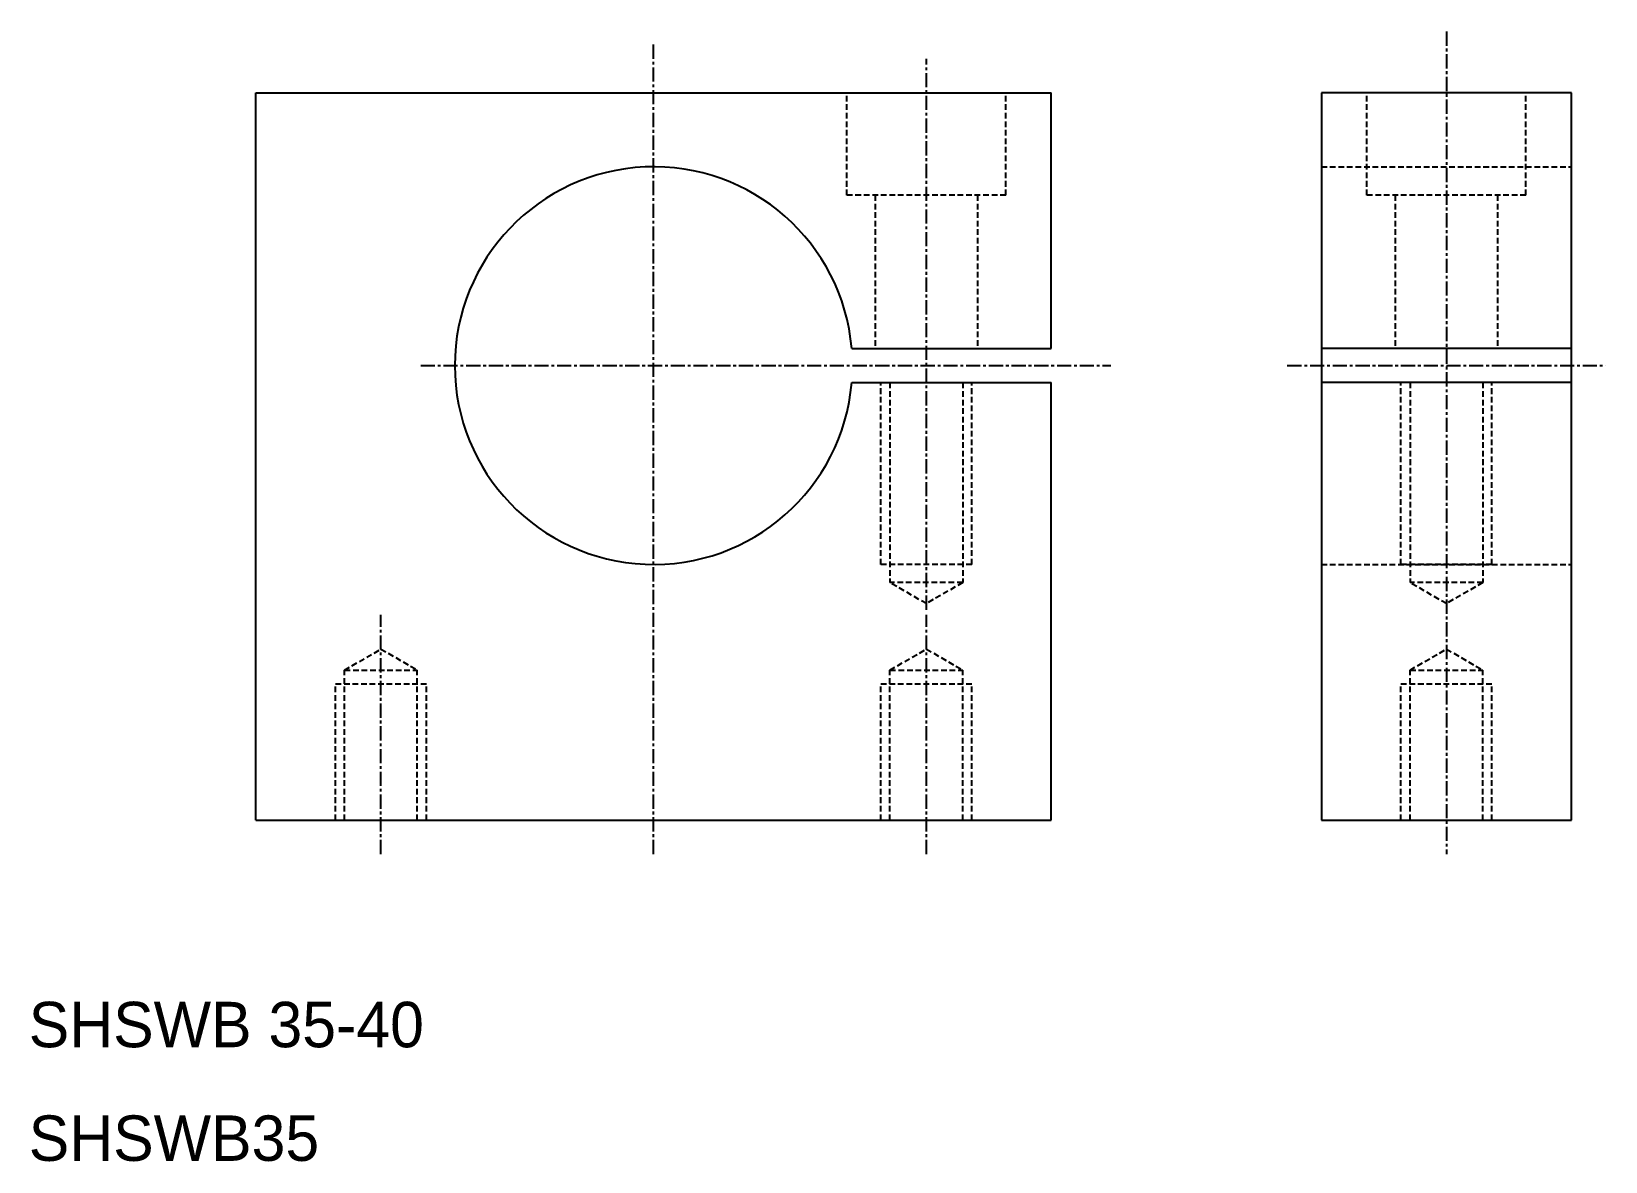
# Model space of a CAD drawing. Extents: x 10 to 149, y 10 to 109.
import ezdxf

# ---------------------------------------------------------------- set-up
doc = ezdxf.new("R2010")
doc.units = 0
doc.linetypes.add('CENTER', pattern=[2, 1.25, -0.25, 0.25, -0.25])
doc.linetypes.add('DASHED', pattern=[0.75, 0.5, -0.25])
doc.layers.get('0').update_dxf_attribs({"linetype": 'CONTINUOUS'})
doc.layers.add('CENTER', color=1, linetype='CENTER')

msp = doc.modelspace()

# ---------------------------------------------------------------- linework, layer by layer
at = {"color": 7, "linetype": 'CONTINUOUS'}
for p, q in [((30, 40), (30, 104)), ((30, 104), (100, 104)), ((100, 81.5), (100, 104)), ((123.77, 104), (123.77, 40)), ((145.77, 104), (123.77, 104)), ((145.77, 40), (145.77, 104)), ((82.44, 81.5), (100, 81.5)), ((145.77, 81.5), (123.77, 81.5)), ((82.44, 78.5), (100, 78.5)), ((100, 40), (100, 78.5)), ((145.77, 78.5), (123.77, 78.5)), ((30, 40), (100, 40)), ((123.77, 40), (145.77, 40))]:
    msp.add_line(p, q, dxfattribs=at)
at = {"color": 3, "linetype": 'DASHED'}
for p, q in [((82, 95), (82, 104)), ((96, 95), (96, 104)), ((127.77, 95), (127.77, 104)), ((141.77, 95), (141.77, 104)), ((123.77, 97.5), (145.77, 97.5)), ((96, 95), (82, 95)), ((84.5, 95), (84.5, 81.5)), ((93.5, 95), (93.5, 81.5)), ((141.77, 95), (127.77, 95)), ((130.27, 95), (130.27, 81.5)), ((139.27, 95), (139.27, 81.5)), ((85, 62.5), (85, 78.5)), ((85.8, 78.5), (85.8, 60.9)), ((92.2, 78.5), (92.2, 60.9)), ((93, 62.5), (93, 78.5)), ((130.77, 62.5), (130.77, 78.5)), ((131.57, 78.5), (131.57, 60.9)), ((137.97, 78.5), (137.97, 60.9)), ((138.77, 62.5), (138.77, 78.5)), ((93, 62.5), (85, 62.5)), ((123.77, 62.5), (145.77, 62.5)), ((138.77, 62.5), (130.77, 62.5)), ((89, 59.05), (85.8, 60.9)), ((92.2, 60.9), (85.8, 60.9)), ((92.2, 60.9), (89, 59.05)), ((134.77, 59.05), (131.57, 60.9)), ((137.97, 60.9), (131.57, 60.9)), ((137.97, 60.9), (134.77, 59.05)), ((37.8, 53.2), (41, 55.05)), ((41, 55.05), (44.2, 53.2)), ((85.8, 53.2), (89, 55.05)), ((89, 55.05), (92.2, 53.2)), ((131.57, 53.2), (134.77, 55.05)), ((134.77, 55.05), (137.97, 53.2)), ((37.8, 40), (37.8, 53.2)), ((37.8, 53.2), (44.2, 53.2)), ((44.2, 40), (44.2, 53.2)), ((85.8, 40), (85.8, 53.2)), ((85.8, 53.2), (92.2, 53.2)), ((92.2, 40), (92.2, 53.2)), ((131.57, 40), (131.57, 53.2)), ((131.57, 53.2), (137.97, 53.2)), ((137.97, 40), (137.97, 53.2)), ((37, 40), (37, 52)), ((37, 52), (45, 52)), ((45, 40), (45, 52)), ((85, 40), (85, 52)), ((85, 52), (93, 52)), ((93, 40), (93, 52)), ((130.77, 40), (130.77, 52)), ((130.77, 52), (138.77, 52)), ((138.77, 40), (138.77, 52))]:
    msp.add_line(p, q, dxfattribs=at)
at = {"color": 7, "linetype": 'CONTINUOUS'}
msp.add_arc((65, 80), 17.5, 4.9171, 355.0829, dxfattribs=at)
at = {"layer": 'CENTER', "color": 1, "linetype": 'CENTER'}
for p, q in [((65, 37), (65, 108.34)), ((134.77, 109.41), (134.77, 37)), ((89, 58.5), (89, 107)), ((44.5, 80), (105.23, 80)), ((120.77, 80), (148.77, 80)), ((41, 37), (41, 58.05)), ((89, 37), (89, 58.05))]:
    msp.add_line(p, q, dxfattribs=at)

# ---------------------------------------------------------------- texts
at = {"color": 7, "linetype": 'CONTINUOUS'}
for s, p in [('SHSWB 35-40', (10, 20)), ('SHSWB35', (10, 10))]:
    msp.add_text(s, height=4, dxfattribs=at).set_placement(p)

doc.saveas('drawing.dxf')
